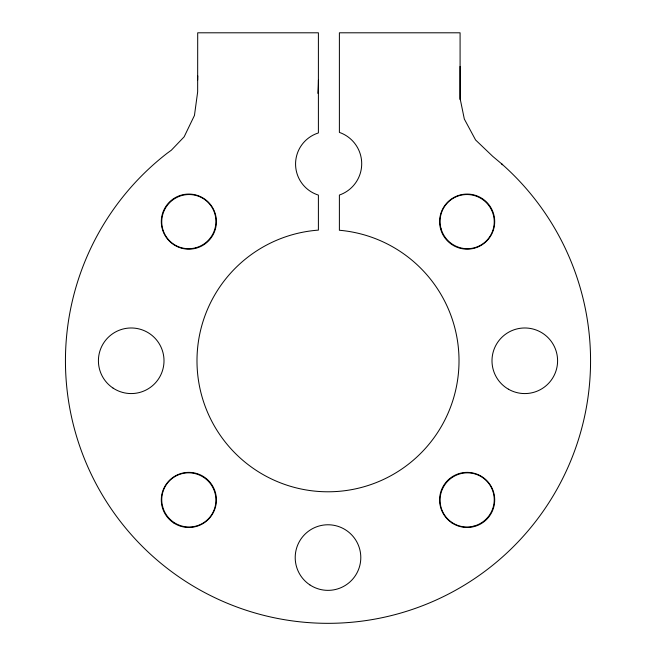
<?xml version="1.0" encoding="UTF-8"?>
<svg xmlns="http://www.w3.org/2000/svg" width="656" height="656" viewBox="0 0 656 656"><rect width="100%" height="100%" fill="white"/><g stroke="black" fill="none" stroke-linecap="round" stroke-linejoin="round"><path stroke-width="0.98" d="M501.627 163.82L492.73 156.358L475.567 139.949L464.325 119.039L460.086 98.4L460.086 32.8L339.39 32.8L339.39 132.405A33.136 33.136 0 0 1 339.39 195.045L339.39 230.256A131.011 131.011 0 0 1 439.2 430.049A131.011 131.011 0 0 1 215.865 428.524A131.011 131.011 0 0 1 318.398 230.117L318.398 195.094A32.562 32.562 0 0 1 318.398 132.947L318.398 32.8L197.702 32.8L197.653 91.914L194.455 115.44L184.147 136.825L171.347 150.208L167.067 153.315A262.556 262.556 0 0 0 131.061 534.41A262.556 262.556 0 0 0 513.664 546.423A262.556 262.556 0 0 0 501.627 163.82L502.644 164.771M460.086 66.395L460.086 99.646M318.39 80.089A27.199 2.37 -85 0 1 317.865 93.365M197.669 80.089A27.199 2.37 85 0 1 197.776 75.916M508.392 389.18A32.8 32.8 0 0 0 557.592 360.775A32.8 32.8 0 0 0 508.392 332.371A32.8 32.8 0 0 0 508.392 389.18M309.853 584.881A32.8 32.8 0 0 0 360.734 559.625A32.8 32.8 0 0 0 313.42 528.187A32.8 32.8 0 0 0 309.853 584.881M113.062 388.09A32.8 32.8 0 0 0 163.943 362.834A32.8 32.8 0 0 0 116.629 331.395A32.8 32.8 0 0 0 113.062 388.09M451.927 522.889A27.552 27.552 0 0 0 494.649 501.627A27.552 27.552 0 0 0 454.879 475.256A27.552 27.552 0 0 0 451.927 522.889M451.927 244.581A27.552 27.552 0 0 0 494.649 223.327A27.552 27.552 0 0 0 454.879 196.956A27.552 27.552 0 0 0 451.927 244.581M173.627 244.581A27.552 27.552 0 0 0 216.349 223.327A27.552 27.552 0 0 0 176.571 196.956A27.552 27.552 0 0 0 173.627 244.581M173.627 522.889A27.552 27.552 0 0 0 216.349 501.627A27.552 27.552 0 0 0 176.571 475.256A27.552 27.552 0 0 0 173.627 522.889M441.004 228.534A27.199 26.994 45 0 0 486.383 240.85A27.199 26.994 45 0 0 474.067 195.472A27.199 26.994 45 0 0 441.004 228.534M474.067 526.071A27.199 26.994 -45 0 0 486.383 480.7A27.199 26.994 -45 0 0 441.004 493.009A27.199 26.994 -45 0 0 474.067 526.071M162.696 506.842A27.199 26.994 45 0 0 208.075 519.15A27.199 26.994 45 0 0 195.767 473.771A27.199 26.994 45 0 0 162.696 506.842M195.767 247.771A27.199 26.994 -45 0 0 208.075 202.392A27.199 26.994 -45 0 0 162.696 214.709A27.199 26.994 -45 0 0 195.767 247.771"/></g></svg>
